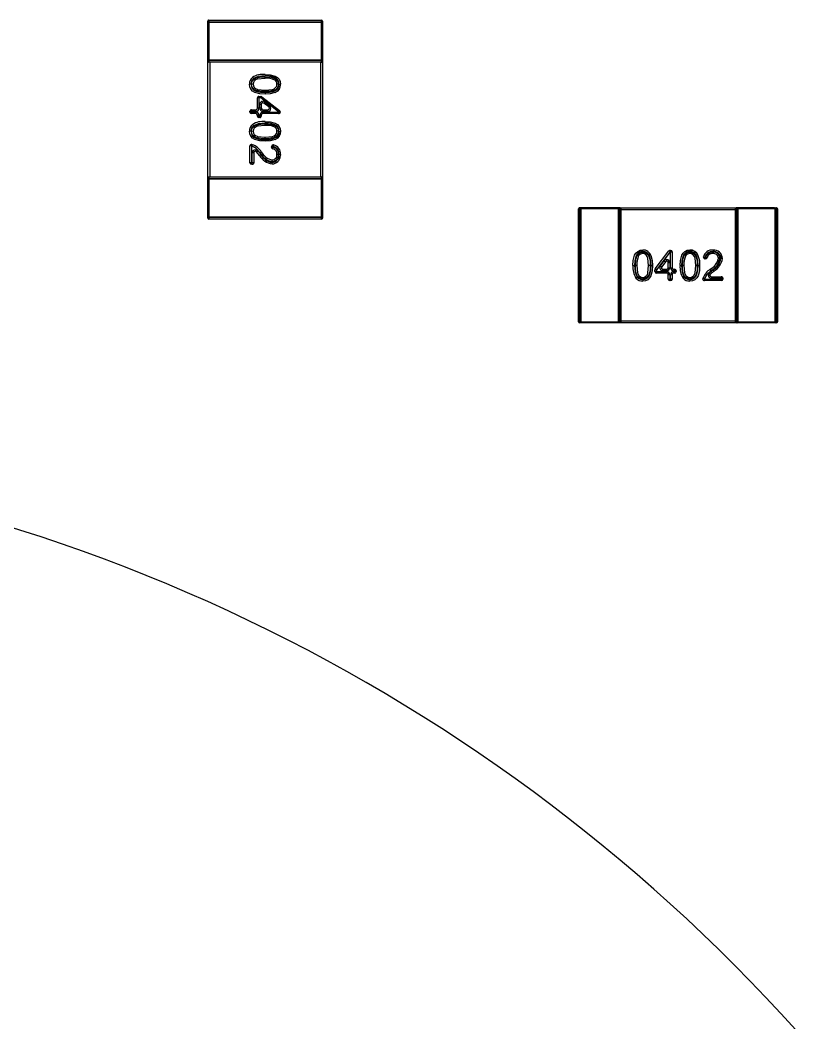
# Model space of a CAD drawing. Extents: x 2.55 to 7.7, y 3.55 to 4.51.
# Drawn here: x 5.0289 to 5.1907, y 3.6883 to 3.8947 of the extents above; entities that cross this region are included whole.
import ezdxf

# ---------------------------------------------------------------- set-up
doc = ezdxf.new("R2010")
doc.units = 0
doc.header["$MEASUREMENT"] = 0
doc.layers.get('0').update_dxf_attribs({"linetype": 'CONTINUOUS'})

msp = doc.modelspace()

# ---------------------------------------------------------------- linework, layer by layer
at = {"color": 7, "linetype": 'CONTINUOUS'}
for p, q in [((5.0675204988, 3.8941821566), (5.0675204988, 3.8944605451)), ((5.0677173492, 3.8941821566), (5.0675204988, 3.8941821566)), ((5.0675204989, 3.8864712171), (5.0675204988, 3.8941821566)), ((5.0677173492, 3.8946573955), (5.0909456957, 3.8946573958)), ((5.0677173492, 3.8945997394), (5.0677173492, 3.8946573955)), ((5.0909456957, 3.8945997397), (5.0677173492, 3.8945997394)), ((5.0677173492, 3.8945997394), (5.0677173492, 3.8943213509)), ((5.0677173492, 3.8941821566), (5.0677173492, 3.8943213509)), ((5.0677173492, 3.8943213509), (5.0909456956, 3.8943213512)), ((5.0677173492, 3.8941821566), (5.0677173493, 3.8864712171)), ((5.0909456956, 3.8941821569), (5.0677173492, 3.8941821566)), ((5.0909456957, 3.8946573958), (5.0909456957, 3.8945997397)), ((5.0909456956, 3.8943213512), (5.0909456957, 3.8945997397)), ((5.0909456956, 3.8943213512), (5.0909456956, 3.8941821569)), ((5.0909456957, 3.8864712174), (5.0909456956, 3.8941821569)), ((5.0911425461, 3.8941821569), (5.0909456956, 3.8941821569)), ((5.0911425461, 3.8944605454), (5.0911425461, 3.8941821569)), ((5.0911425465, 3.8940668446), (5.0911425464, 3.8944605454)), ((5.0911425461, 3.8941821569), (5.0911425461, 3.8864712174)), ((5.0911425462, 3.8861928289), (5.0911425461, 3.8940668446)), ((5.0677173493, 3.8864712171), (5.0675204989, 3.8864712171)), ((5.0675204989, 3.8861928286), (5.0675204989, 3.8864712171)), ((5.0675204992, 3.8618986921), (5.0675204989, 3.8864712171)), ((5.0677173493, 3.8863320229), (5.0677173493, 3.8864712171)), ((5.0677173493, 3.8864712171), (5.0909456957, 3.8864712174)), ((5.0909456957, 3.8863320231), (5.0677173493, 3.8863320229)), ((5.0677173493, 3.8863320229), (5.0677173493, 3.8860536344)), ((5.0677173493, 3.8860536344), (5.0909456958, 3.8860536346)), ((5.0677173493, 3.8860536344), (5.0677173493, 3.8859959782)), ((5.0909456958, 3.8859959785), (5.0677173493, 3.8859959782)), ((5.0679141997, 3.8859959782), (5.0679142, 3.862373931)), ((5.0907488457, 3.8623739312), (5.0907488454, 3.8859959785)), ((5.0909456957, 3.8864712174), (5.0909456957, 3.8863320231)), ((5.0911425461, 3.8864712174), (5.0909456957, 3.8864712174)), ((5.0909456958, 3.8860536346), (5.0909456957, 3.8863320231)), ((5.0909456958, 3.8859959785), (5.0909456958, 3.8860536346)), ((5.0911425461, 3.8864712174), (5.0911425462, 3.8861928289)), ((5.0911425462, 3.8861928289), (5.0911425465, 3.8621770809)), ((5.0767081125, 3.8828602525), (5.0769032273, 3.8826122691)), ((5.079291143, 3.882664664), (5.0792948069, 3.8829796558)), ((5.0815033496, 3.8825589596), (5.08132274, 3.8822999861)), ((5.0764163835, 3.8814580661), (5.0761014592, 3.8814532815)), ((5.0768279143, 3.8814612512), (5.0765134675, 3.8814432889)), ((5.0792861864, 3.8797492952), (5.079288619, 3.879434344)), ((5.0792890894, 3.8799269095), (5.0792911429, 3.8802418634)), ((5.0809741668, 3.8796668223), (5.0807641063, 3.8796086647)), ((5.0820693879, 3.8814612648), (5.0817542967, 3.88146211)), ((5.0821658871, 3.8814483783), (5.0824808097, 3.881453272)), ((5.0777163399, 3.8765188937), (5.0777163399, 3.8786347831)), ((5.0780313005, 3.8786347831), (5.0777163399, 3.8786347831)), ((5.0780313005, 3.8786347831), (5.0780313005, 3.8789497437)), ((5.0780313005, 3.8789497437), (5.0784166295, 3.8789497437)), ((5.0780313005, 3.8786347831), (5.0780313006, 3.8765188937)), ((5.0784166295, 3.8786347831), (5.0780313005, 3.8786347831)), ((5.0784166295, 3.8786347831), (5.0784166295, 3.8789497437)), ((5.0784166295, 3.8786347831), (5.0786089154, 3.8788842351)), ((5.0820854092, 3.8758067655), (5.0784166295, 3.8786347831)), ((5.0786089154, 3.8788842351), (5.0822776951, 3.8760562175)), ((5.079223471, 3.8778113053), (5.0790311815, 3.877561856)), ((5.0800605729, 3.876768343), (5.0790311815, 3.877561856)), ((5.079223471, 3.8778113053), (5.0802528624, 3.8770177922)), ((5.0761819164, 3.8757113024), (5.0761819164, 3.8758889725)), ((5.0761819164, 3.8758889725), (5.076496877, 3.8758889725)), ((5.0761819164, 3.8757113024), (5.076496877, 3.8757113024)), ((5.076496877, 3.8762039331), (5.0774013793, 3.8762039331)), ((5.076496877, 3.8762039331), (5.076496877, 3.8758889725)), ((5.076496877, 3.8758889725), (5.076496877, 3.8757113024)), ((5.0774013793, 3.8758889725), (5.076496877, 3.8758889725)), ((5.076496877, 3.8757113024), (5.0774013793, 3.8757113024)), ((5.076496877, 3.8753963417), (5.076496877, 3.8757113024)), ((5.0774013793, 3.8758889725), (5.0774013793, 3.8762039331)), ((5.0774013793, 3.8753963417), (5.0774013793, 3.8757113024)), ((5.0780313006, 3.8765188937), (5.0777163399, 3.8765188937)), ((5.0782089707, 3.8765188937), (5.0782089706, 3.8773124068)), ((5.0785239313, 3.8773124068), (5.0782089706, 3.8773124068)), ((5.0785239313, 3.8765188937), (5.0782089707, 3.8765188937)), ((5.0785239313, 3.8773124068), (5.0785239313, 3.8765188937)), ((5.0788388919, 3.8762039331), (5.0798682833, 3.8762039331)), ((5.0788388919, 3.8762039331), (5.0788388919, 3.8758889725)), ((5.0798682833, 3.8758889725), (5.0788388919, 3.8758889725)), ((5.0788388919, 3.8757113024), (5.0820854092, 3.8757113024)), ((5.0788388919, 3.8757113024), (5.0788388919, 3.8753963418)), ((5.0798682833, 3.8758889725), (5.0798682833, 3.8762039331)), ((5.0802528624, 3.8770177922), (5.0800605729, 3.876768343)), ((5.080183244, 3.8765188938), (5.0804982046, 3.8765188938)), ((5.0820854092, 3.8758067655), (5.0822776951, 3.8760562175)), ((5.0820854092, 3.8758067655), (5.0824003698, 3.8758067655)), ((5.0820854092, 3.8757113024), (5.0820854092, 3.8758067655)), ((5.0820854092, 3.8757113024), (5.0820854092, 3.8753963418)), ((5.0820854092, 3.8757113024), (5.0824003698, 3.8757113024)), ((5.0824003698, 3.8758067655), (5.0824003698, 3.8757113024)), ((5.0774013793, 3.8753963417), (5.076496877, 3.8753963417)), ((5.07771634, 3.8750813811), (5.0780313006, 3.8750813811)), ((5.07771634, 3.874903711), (5.07771634, 3.8750813811)), ((5.07771634, 3.874903711), (5.0780313006, 3.874903711)), ((5.0780313006, 3.8750813811), (5.0780313006, 3.874903711)), ((5.0780313006, 3.874903711), (5.0782089707, 3.874903711)), ((5.0780313006, 3.8745887504), (5.0780313006, 3.874903711)), ((5.0782089707, 3.8745887504), (5.0780313006, 3.8745887504)), ((5.0782089707, 3.874903711), (5.0782089707, 3.8750813811)), ((5.0785239313, 3.8750813811), (5.0782089707, 3.8750813811)), ((5.0782089707, 3.8745887504), (5.0782089707, 3.874903711)), ((5.0785239313, 3.874903711), (5.0782089707, 3.874903711)), ((5.0785239313, 3.8750813811), (5.0785239313, 3.874903711)), ((5.0820854092, 3.8753963418), (5.0788388919, 3.8753963418)), ((5.0764163836, 3.8717669698), (5.0761014593, 3.8717621852)), ((5.0768279144, 3.8717701549), (5.0765134676, 3.8717521926)), ((5.0767081126, 3.8731691562), (5.0769032274, 3.8729211728)), ((5.0792911431, 3.8729735677), (5.079294807, 3.8732885595)), ((5.0815033497, 3.8728678633), (5.0813227402, 3.8726088897)), ((5.0820693881, 3.8717701685), (5.0817542968, 3.8717710137)), ((5.0821658872, 3.871757282), (5.0824808098, 3.8717621757)), ((5.0792861865, 3.8700581989), (5.0792886191, 3.8697432476)), ((5.0792890895, 3.8702358132), (5.079291143, 3.8705507671)), ((5.0809741669, 3.869975726), (5.0807641064, 3.8699175684)), ((5.0761819165, 3.8652933738), (5.0761819165, 3.8687548365)), ((5.0764968771, 3.8687548365), (5.0761819165, 3.8687548365)), ((5.0764968771, 3.8690697971), (5.0765610718, 3.8690631857)), ((5.0764968771, 3.8687548365), (5.0765610718, 3.8690631857)), ((5.0764968771, 3.8687548365), (5.0764968771, 3.8652933738)), ((5.076646122, 3.8687126303), (5.0767421152, 3.8690123728)), ((5.0766745472, 3.8652933738), (5.0766745472, 3.8673372367)), ((5.0769895078, 3.8673372367), (5.0766745472, 3.8673372367)), ((5.0769895078, 3.8673372367), (5.0769895079, 3.8652933738)), ((5.0773044684, 3.867967158), (5.0773044685, 3.8676521973)), ((5.0775429068, 3.8675430214), (5.0777813451, 3.8677488061)), ((5.0781579916, 3.8668068505), (5.0775429068, 3.8675430214)), ((5.0782910217, 3.8673644912), (5.0785377065, 3.8675600983)), ((5.0806549361, 3.8685214503), (5.0806714051, 3.8686861408)), ((5.0809683336, 3.8684901106), (5.0806549361, 3.8685214503)), ((5.0806714051, 3.8686861408), (5.0809848027, 3.868654801)), ((5.0809683336, 3.8684901106), (5.0809051863, 3.8681815451)), ((5.0809848027, 3.868654801), (5.0809683336, 3.8684901106)), ((5.081053484, 3.868962182), (5.0809848027, 3.868654801)), ((5.0764968771, 3.8652933738), (5.0761819165, 3.8652933738)), ((5.0764968771, 3.8652933738), (5.0766745472, 3.8652933738)), ((5.0764968771, 3.8652933738), (5.0764968771, 3.8649784132)), ((5.0766745472, 3.8649784132), (5.0766745472, 3.8652933738)), ((5.0769895079, 3.8652933738), (5.0766745472, 3.8652933738)), ((5.0781579916, 3.8668068505), (5.0783975173, 3.8670113686)), ((5.0807270059, 3.8655518974), (5.0807347128, 3.8658667638)), ((5.080742284, 3.8650591724), (5.0807363826, 3.8653740777)), ((5.0820691649, 3.8670074238), (5.0817542969, 3.8670150577)), ((5.0824811291, 3.8669973917), (5.0821662361, 3.8669908649)), ((5.0766745472, 3.8649784132), (5.0764968771, 3.8649784132)), ((5.0675204992, 3.8618986921), (5.0675204992, 3.8621770806)), ((5.0675204992, 3.8618986921), (5.0677173496, 3.8618986921)), ((5.0675204993, 3.8541877525), (5.0675204992, 3.8618986921)), ((5.0677173496, 3.8623162748), (5.0677173496, 3.862373931)), ((5.0677173496, 3.862373931), (5.090945696, 3.8623739312)), ((5.0677173496, 3.8623162748), (5.0677173496, 3.8620378863)), ((5.090945696, 3.8623162751), (5.0677173496, 3.8623162748)), ((5.0677173496, 3.8620378863), (5.090945696, 3.8620378866)), ((5.0677173496, 3.8618986921), (5.0677173496, 3.8620378863)), ((5.090945696, 3.8618986924), (5.0677173496, 3.8618986921)), ((5.0677173496, 3.8618986921), (5.0677173497, 3.8541877525)), ((5.090945696, 3.8623162751), (5.090945696, 3.8623739312)), ((5.090945696, 3.8620378866), (5.090945696, 3.8623162751)), ((5.090945696, 3.8618986924), (5.090945696, 3.8620378866)), ((5.0909456961, 3.8541877528), (5.090945696, 3.8618986924)), ((5.090945696, 3.8618986924), (5.0911425464, 3.8618986924)), ((5.0911425464, 3.8621770809), (5.0911425464, 3.8618986924)), ((5.0911425465, 3.8543030651), (5.0911425464, 3.8621770809)), ((5.0911425464, 3.8618986924), (5.0911425465, 3.8541877528)), ((5.1438595464, 3.8558053907), (5.1439172026, 3.8558053907)), ((5.1438595505, 3.8325770443), (5.1438595464, 3.8558053907)), ((5.1441955911, 3.8558053908), (5.1439172026, 3.8558053907)), ((5.1439172026, 3.8558053907), (5.1439172066, 3.8325770443)), ((5.1444500976, 3.8560022416), (5.1440563968, 3.8560022416)), ((5.1440563968, 3.8560022412), (5.1443347853, 3.8560022412)), ((5.1441955911, 3.8558053908), (5.1443347853, 3.8558053908)), ((5.1441955951, 3.8325770443), (5.1441955911, 3.8558053908)), ((5.1443347853, 3.8560022412), (5.1520457248, 3.8560022425)), ((5.1443347853, 3.8560022412), (5.1443347853, 3.8558053908)), ((5.1520457249, 3.8558053921), (5.1443347853, 3.8558053908)), ((5.1443347853, 3.8558053908), (5.1443347894, 3.8325770443)), ((5.1523241133, 3.8560022426), (5.1444500976, 3.8560022412)), ((5.1520457248, 3.8560022425), (5.1523241133, 3.8560022426)), ((5.1520457248, 3.8560022425), (5.1520457249, 3.8558053921)), ((5.1520457289, 3.8325770457), (5.1520457249, 3.8558053921)), ((5.1520457249, 3.8558053921), (5.1521849191, 3.8558053922)), ((5.1521849191, 3.8558053922), (5.1521849232, 3.8325770457)), ((5.1524633076, 3.8558053922), (5.1521849191, 3.8558053922)), ((5.1523241133, 3.8560022426), (5.1763398614, 3.8560022468)), ((5.1524633117, 3.8325770458), (5.1524633076, 3.8558053922)), ((5.1525209638, 3.8558053922), (5.1524633076, 3.8558053922)), ((5.1525209638, 3.8558053922), (5.1525209678, 3.8325770458)), ((5.176143011, 3.8556085467), (5.1525209638, 3.8556085419)), ((5.1762006672, 3.8558053964), (5.176143011, 3.8558053964)), ((5.1761430151, 3.8325770499), (5.176143011, 3.8558053964)), ((5.1764790557, 3.8558053964), (5.1762006672, 3.8558053964)), ((5.1762006672, 3.8558053964), (5.1762006712, 3.8325770499)), ((5.1842138771, 3.8560022482), (5.1763398614, 3.8560022468)), ((5.1763398614, 3.8560022468), (5.1766182499, 3.8560022468)), ((5.1764790597, 3.83257705), (5.1764790557, 3.8558053964)), ((5.1766182499, 3.8558053964), (5.1764790557, 3.8558053964)), ((5.1766182499, 3.8560022468), (5.1843291894, 3.8560022482)), ((5.1766182499, 3.8558053964), (5.1766182499, 3.8560022468)), ((5.1843291894, 3.8558053978), (5.1766182499, 3.8558053964)), ((5.1766182499, 3.8558053964), (5.176618254, 3.83257705)), ((5.1842138771, 3.8560022486), (5.1846075779, 3.8560022486)), ((5.1843291894, 3.8558053978), (5.1843291894, 3.8560022482)), ((5.1843291894, 3.8560022482), (5.1846075779, 3.8560022483)), ((5.1844683837, 3.8558053978), (5.1843291894, 3.8558053978)), ((5.1843291935, 3.8325770513), (5.1843291894, 3.8558053978)), ((5.1844683837, 3.8558053978), (5.1844683878, 3.8325770514)), ((5.1847467722, 3.8558053979), (5.1844683837, 3.8558053978)), ((5.1847467762, 3.8325770514), (5.1847467722, 3.8558053979)), ((5.1848044283, 3.8558053979), (5.1847467722, 3.8558053979)), ((5.1848044283, 3.8558053979), (5.1848044324, 3.8325770514)), ((5.0675204993, 3.8541877525), (5.0677173497, 3.8541877525)), ((5.0675204993, 3.853909364), (5.0675204993, 3.8541877525)), ((5.0677173497, 3.8540485583), (5.0677173497, 3.8541877525)), ((5.0677173497, 3.8541877525), (5.0909456961, 3.8541877528)), ((5.0909456961, 3.8540485586), (5.0677173497, 3.8540485583)), ((5.0677173497, 3.8540485583), (5.0677173497, 3.8537701698)), ((5.0677173497, 3.8537701698), (5.0909456961, 3.8537701701)), ((5.0677173497, 3.8537125136), (5.0677173497, 3.8537701698)), ((5.0909456962, 3.8537125139), (5.0677173497, 3.8537125136)), ((5.0909456961, 3.8541877528), (5.0911425465, 3.8541877528)), ((5.0909456961, 3.8540485586), (5.0909456961, 3.8541877528)), ((5.0909456961, 3.8537701701), (5.0909456961, 3.8540485586)), ((5.0909456962, 3.8537125139), (5.0909456961, 3.8537701701)), ((5.0911425469, 3.8543030651), (5.0911425469, 3.8539093643)), ((5.0911425465, 3.8541877528), (5.0911425465, 3.8539093643)), ((5.1570556789, 3.8469290852), (5.1570548337, 3.8466139939)), ((5.1570685653, 3.8470255843), (5.1570636716, 3.8473405069)), ((5.1596327091, 3.843468613), (5.1624607262, 3.8471373932)), ((5.1627101782, 3.8469451073), (5.1598821612, 3.8432763271)), ((5.1627101782, 3.8469451073), (5.1624607262, 3.8471373932)), ((5.1627101782, 3.8469451073), (5.1627101782, 3.847260068)), ((5.1627101782, 3.847260068), (5.1628056412, 3.847260068)), ((5.1628056413, 3.8469451073), (5.1627101782, 3.8469451073)), ((5.1628056413, 3.8469451073), (5.1628056412, 3.847260068)), ((5.1628056418, 3.8436985901), (5.1628056413, 3.8469451073)), ((5.1628056413, 3.8469451073), (5.1631206019, 3.8469451074)), ((5.1631206019, 3.8469451074), (5.1631206025, 3.8436985902)), ((5.1667467752, 3.8469290869), (5.16674593, 3.8466139956)), ((5.1667596616, 3.847025586), (5.1667547679, 3.8473405086)), ((5.1715095199, 3.8469288645), (5.171501886, 3.8466139964)), ((5.171519552, 3.8473408287), (5.1715260787, 3.8470259356)), ((5.1559579842, 3.8463630466), (5.1562169578, 3.8461824371)), ((5.1607056389, 3.8440831689), (5.1614991518, 3.8451125604)), ((5.161748601, 3.8449202709), (5.1609550882, 3.8438908793)), ((5.1614991518, 3.8451125604), (5.161748601, 3.8449202709)), ((5.1619980502, 3.845042942), (5.1619980502, 3.8453579026)), ((5.1626279716, 3.8447279815), (5.1623130109, 3.8447279814)), ((5.1623130111, 3.84369859), (5.1623130109, 3.8447279814)), ((5.1626279716, 3.8447279815), (5.1626279717, 3.8436985901)), ((5.1656490805, 3.8463630483), (5.1659080541, 3.8461824388)), ((5.1685412179, 3.845833866), (5.1685993755, 3.8456238055)), ((5.1695547619, 3.8459131833), (5.1698621429, 3.845844502)), ((5.1698308032, 3.8455311044), (5.1698621429, 3.845844502)), ((5.1699954936, 3.8455146354), (5.1698308032, 3.8455311044)), ((5.1698621429, 3.845844502), (5.1700268333, 3.845828033)), ((5.1700268333, 3.845828033), (5.1699954936, 3.8455146354)), ((5.1700268333, 3.845828033), (5.1703353988, 3.8457648857)), ((5.1729650465, 3.8455867058), (5.1726501802, 3.8455944125)), ((5.1734577715, 3.8456019838), (5.1731428662, 3.8455960825)), ((5.1558522802, 3.84415084), (5.1555372884, 3.8441545039)), ((5.1585900346, 3.8441487869), (5.1582750807, 3.8441508403)), ((5.158767649, 3.8441458839), (5.1590826002, 3.8441483165)), ((5.1598821612, 3.8432763271), (5.1595672006, 3.8432763271)), ((5.1595672006, 3.8428909982), (5.1595672006, 3.8432763271)), ((5.1598821613, 3.8428909982), (5.1595672006, 3.8428909982)), ((5.1598821612, 3.8432763271), (5.1596327091, 3.843468613)), ((5.1598821612, 3.8432763271), (5.1598821613, 3.8428909982)), ((5.1598821613, 3.8428909982), (5.1619980506, 3.8428909986)), ((5.1598821613, 3.8428909982), (5.1598821613, 3.8425760376)), ((5.1619980507, 3.842576038), (5.1598821613, 3.8425760376)), ((5.1607056389, 3.8440831689), (5.1609550882, 3.8438908793)), ((5.1612045375, 3.8433836292), (5.1612045375, 3.8430686685)), ((5.1612045375, 3.8433836292), (5.1619980505, 3.8433836293)), ((5.1619980506, 3.8430686687), (5.1612045375, 3.8430686685)), ((5.1619980505, 3.8433836293), (5.1619980506, 3.8430686687)), ((5.1619980506, 3.8428909986), (5.1619980507, 3.842576038)), ((5.1623130111, 3.84369859), (5.1626279717, 3.8436985901)), ((5.1628056418, 3.8436985901), (5.1631206025, 3.8436985902)), ((5.1634355632, 3.8433836296), (5.1634355632, 3.8430686689)), ((5.1634355632, 3.8433836296), (5.1636132332, 3.8433836296)), ((5.1636132333, 3.843068669), (5.1634355632, 3.8430686689)), ((5.1634355632, 3.8428909988), (5.1636132333, 3.8428909989)), ((5.1634355633, 3.8425760382), (5.1634355632, 3.8428909988)), ((5.1636132334, 3.8425760383), (5.1634355633, 3.8425760382)), ((5.1636132332, 3.8433836296), (5.1636132333, 3.843068669)), ((5.1636132333, 3.8428909989), (5.1636132333, 3.843068669)), ((5.1639281939, 3.843068669), (5.1636132333, 3.843068669)), ((5.163928194, 3.8428909989), (5.1636132333, 3.8428909989)), ((5.1636132334, 3.8425760383), (5.1636132333, 3.8428909989)), ((5.1639281939, 3.843068669), (5.163928194, 3.8428909989)), ((5.1655433765, 3.8441508417), (5.1652283847, 3.8441545056)), ((5.168281131, 3.8441487885), (5.167966177, 3.844150842)), ((5.1684587453, 3.8441458856), (5.1687736965, 3.8441483182)), ((5.170973923, 3.8424026063), (5.1707681383, 3.8426410446)), ((5.1711524531, 3.8431507213), (5.170956846, 3.843397406)), ((5.1717100938, 3.8430176912), (5.170973923, 3.8424026063)), ((5.1717100938, 3.8430176912), (5.1715055757, 3.8432572169)), ((5.1556566921, 3.8415678095), (5.1559046754, 3.8417629243)), ((5.1570556933, 3.8416876115), (5.1570736557, 3.8413731647)), ((5.1570588785, 3.8412760807), (5.1570636632, 3.8409611564)), ((5.162627972, 3.8422610774), (5.1623130114, 3.8422610774)), ((5.1623130115, 3.8413565751), (5.1623130114, 3.8422610774)), ((5.1623130115, 3.8413565751), (5.1626279721, 3.8413565751)), ((5.162627972, 3.8422610774), (5.1626279721, 3.8413565751)), ((5.1626279721, 3.8413565751), (5.1628056422, 3.8413565751)), ((5.1626279722, 3.8410416145), (5.1626279721, 3.8413565751)), ((5.1628056423, 3.8410416145), (5.1626279722, 3.8410416145)), ((5.1628056422, 3.8413565751), (5.1628056421, 3.8422610775)), ((5.1631206027, 3.8422610775), (5.1628056421, 3.8422610775)), ((5.1631206029, 3.8413565752), (5.1628056422, 3.8413565751)), ((5.1628056423, 3.8410416145), (5.1628056422, 3.8413565751)), ((5.1631206027, 3.8422610775), (5.1631206029, 3.8413565752)), ((5.1653477884, 3.8415678112), (5.1655957717, 3.841762926)), ((5.1667467896, 3.8416876132), (5.166764752, 3.8413731664)), ((5.1667499748, 3.8412760824), (5.1667547595, 3.8409611581)), ((5.1694471475, 3.8413565763), (5.1694537589, 3.841420771)), ((5.1697621081, 3.8413565764), (5.1694537589, 3.841420771)), ((5.1698043143, 3.8415058213), (5.1695045718, 3.8416018144)), ((5.1697621081, 3.8413565764), (5.1732235708, 3.841356577)), ((5.1697621081, 3.8413565764), (5.1697621082, 3.8410416157)), ((5.1732235708, 3.8410416164), (5.1697621082, 3.8410416157)), ((5.1705497865, 3.8421641679), (5.1708647472, 3.8421641679)), ((5.1711797078, 3.8418492074), (5.1732235707, 3.8418492077)), ((5.1711797078, 3.8418492074), (5.1711797079, 3.8415342467)), ((5.1732235707, 3.8415342471), (5.1711797079, 3.8415342467)), ((5.1732235707, 3.8418492077), (5.1732235707, 3.8415342471)), ((5.1732235708, 3.841356577), (5.1732235707, 3.8415342471)), ((5.1735385314, 3.8415342471), (5.1732235707, 3.8415342471)), ((5.1732235708, 3.841356577), (5.1735385314, 3.841356577)), ((5.1732235708, 3.841356577), (5.1732235708, 3.8410416164)), ((5.1735385314, 3.8415342471), (5.1735385314, 3.841356577)), ((5.1439172066, 3.8325770443), (5.1438595505, 3.8325770443)), ((5.1439172066, 3.8325770443), (5.1441955951, 3.8325770443)), ((5.1443347894, 3.832380194), (5.1440564009, 3.8323801939)), ((5.1443347894, 3.8325770443), (5.1441955951, 3.8325770443)), ((5.1443347894, 3.8325770443), (5.1520457289, 3.8325770457)), ((5.1443347894, 3.8325770443), (5.1443347894, 3.832380194)), ((5.152045729, 3.8323801953), (5.1443347894, 3.832380194)), ((5.1521849232, 3.8325770457), (5.1520457289, 3.8325770457)), ((5.1520457289, 3.8325770457), (5.152045729, 3.8323801953)), ((5.176618254, 3.8323801996), (5.152045729, 3.8323801953)), ((5.1523241175, 3.8323801954), (5.152045729, 3.8323801953)), ((5.1521849232, 3.8325770457), (5.1524633117, 3.8325770458)), ((5.1524633117, 3.8325770458), (5.1525209678, 3.8325770458)), ((5.1525209678, 3.8327738955), (5.176143015, 3.832773901)), ((5.1762006712, 3.8325770499), (5.1761430151, 3.8325770499)), ((5.1762006712, 3.8325770499), (5.1764790597, 3.83257705)), ((5.176618254, 3.8323801996), (5.1763398655, 3.8323801996)), ((5.176618254, 3.83257705), (5.1764790597, 3.83257705)), ((5.176618254, 3.83257705), (5.1843291935, 3.8325770513)), ((5.176618254, 3.8323801996), (5.176618254, 3.83257705)), ((5.1843291935, 3.8323802009), (5.176618254, 3.8323801996)), ((5.1844683878, 3.8325770514), (5.1843291935, 3.8325770513)), ((5.1843291935, 3.8323802009), (5.1843291935, 3.8325770513)), ((5.184607582, 3.832380201), (5.1843291935, 3.8323802009)), ((5.1844683878, 3.8325770514), (5.1847467762, 3.8325770514)), ((5.1848044324, 3.8325770514), (5.1847467762, 3.8325770514))]:
    msp.add_line(p, q, dxfattribs=at)
at = {"color": 8, "linetype": 'CONTINUOUS'}
for p, q in [((5.0824811291, 3.8669973917), (5.0824378301, 3.8666815632)), ((5.1694537589, 3.841420771), (5.1694792001, 3.8415203164))]:
    msp.add_line(p, q, dxfattribs=at)
at = {"color": 7, "linetype": 'CONTINUOUS', "flags": 128}
for points in [[(5.0765128043, 3.881453147), (5.0765869517, 3.8818933337), (5.0768064139, 3.8822791074), (5.0771317032, 3.8825816962), (5.0775295856, 3.8827771447), (5.0784034892, 3.8829430254), (5.079294806, 3.8829796558)], [(5.0792857739, 3.8831572202), (5.0779036479, 3.8830285857), (5.0769032273, 3.8826122691)], [(5.079291143, 3.882664664), (5.0777670512, 3.882519788), (5.077665086, 3.882481317)], [(5.0821658871, 3.8814483783), (5.0821100006, 3.8819183612), (5.0819120478, 3.882346073), (5.0815715703, 3.8826721304), (5.0811516762, 3.8828916398), (5.080231938, 3.8831057892), (5.0792857739, 3.8831572202)], [(5.0792886193, 3.8834722554), (5.0803556112, 3.8834073562), (5.0813865401, 3.8831348872), (5.0818454135, 3.8828623324), (5.0822074011, 3.8824718725), (5.0822671292, 3.8823336793)], [(5.079294806, 3.8829796558), (5.0805685499, 3.8828886187), (5.0815033496, 3.8825589596)], [(5.0815033496, 3.8825589596), (5.0819566869, 3.8820105446), (5.0820693879, 3.8814612648)], [(5.0792886193, 3.8794342986), (5.0782225399, 3.8794990471), (5.0771927716, 3.8797725383), (5.0767341682, 3.880044431), (5.0763725015, 3.8804347081), (5.0761626176, 3.8809236947), (5.0761011572, 3.8814532769)], [(5.0764163835, 3.8814580661), (5.0764721607, 3.880986177), (5.0766700985, 3.880557075), (5.0770103387, 3.8802325434), (5.0774288983, 3.8800159796), (5.0783438533, 3.8798009097), (5.0792861864, 3.8797492952)], [(5.0792890894, 3.8799269095), (5.0784003332, 3.8799636588), (5.0775291117, 3.8801305892), (5.0771309735, 3.8803252402), (5.0768058864, 3.8806275122), (5.0765873071, 3.8810140636), (5.0765128043, 3.881453147)], [(5.0776655474, 3.8804258628), (5.077767458, 3.8803872474), (5.079291143, 3.8802418899)], [(5.0792861864, 3.8797492952), (5.0802272783, 3.8797960021), (5.0811414007, 3.8800191669), (5.0815641755, 3.8802270138), (5.0819066416, 3.8805498347), (5.0821048199, 3.8809788315), (5.0821658871, 3.8814483783)], [(5.0813829591, 3.879780001), (5.0803553805, 3.8794955044), (5.0792886193, 3.8794342986)], [(5.0820693879, 3.8814612648), (5.0819975785, 3.8810191052), (5.0817799124, 3.8806289173), (5.0814496225, 3.880325385), (5.0810524941, 3.8801297038), (5.0801793534, 3.8799643948), (5.0792890894, 3.8799269095)], [(5.079291143, 3.8802418899), (5.0808190367, 3.8803896115), (5.0811775182, 3.8805273391), (5.0814796257, 3.8807634769), (5.0816864191, 3.8810854761), (5.0817542967, 3.88146211)], [(5.079285774, 3.8734661239), (5.077903648, 3.8733374894), (5.0769032274, 3.8729211728)], [(5.0821658872, 3.871757282), (5.0821100007, 3.8722272649), (5.081912048, 3.8726549767), (5.0815715704, 3.8729810341), (5.0811516763, 3.8732005435), (5.0802319381, 3.8734146929), (5.079285774, 3.8734661239)], [(5.0792886194, 3.8737811591), (5.0803556114, 3.8737162599), (5.0813865402, 3.8734437909), (5.0818454136, 3.8731712361), (5.0822074013, 3.8727807762), (5.0822671294, 3.8726425829)], [(5.0792886195, 3.8697432023), (5.07822254, 3.8698079508), (5.0771927717, 3.870081442), (5.0767341683, 3.8703533347), (5.0763725017, 3.8707436118), (5.0761626177, 3.8712325984), (5.0761011573, 3.8717621806)], [(5.0764163836, 3.8717669698), (5.0764721608, 3.8712950807), (5.0766700986, 3.8708659787), (5.0770103388, 3.8705414471), (5.0774288985, 3.8703248833), (5.0783438534, 3.8701098134), (5.0792861865, 3.8700581989)], [(5.0765128044, 3.8717620507), (5.0765869518, 3.8722022374), (5.076806414, 3.8725880111), (5.0771317033, 3.8728905999), (5.0775295857, 3.8730860484), (5.0784034893, 3.8732519291), (5.0792948061, 3.8732885595)], [(5.0792890895, 3.8702358132), (5.0784003333, 3.8702725625), (5.0775291118, 3.8704394929), (5.0771309736, 3.8706341439), (5.0768058865, 3.8709364159), (5.0765873072, 3.8713229673), (5.0765128044, 3.8717620507)], [(5.0792911431, 3.8729735677), (5.0777670513, 3.8728286917), (5.0776650861, 3.8727902207)], [(5.0778747344, 3.8728454631), (5.0777670513, 3.8728286917), (5.0776650861, 3.8727902207)], [(5.0792861865, 3.8700581989), (5.0802272785, 3.8701049058), (5.0811414008, 3.8703280706), (5.0815641756, 3.8705359175), (5.0819066417, 3.8708587384), (5.08210482, 3.8712877352), (5.0821658872, 3.871757282)], [(5.082481129, 3.8717621807), (5.0824166786, 3.8712326459), (5.0822072844, 3.8707424951), (5.081848666, 3.8703494239), (5.0813829592, 3.8700889047), (5.0803553806, 3.8698044081), (5.0792886195, 3.8697432023)], [(5.0820693881, 3.8717701685), (5.0819975786, 3.8713280089), (5.0817799125, 3.870937821), (5.0814496226, 3.8706342887), (5.0810524942, 3.8704386075), (5.0801793535, 3.8702732985), (5.0792890895, 3.8702358132)], [(5.0792911432, 3.8705507936), (5.0808190368, 3.8706985152), (5.0811775183, 3.8708362428), (5.0814796258, 3.8710723806), (5.0816864192, 3.8713943798), (5.0817542968, 3.8717710137)], [(5.0792948061, 3.8732885595), (5.08056855, 3.8731975224), (5.0815033497, 3.8728678633)], [(5.0815033497, 3.8728678633), (5.081956687, 3.8723194483), (5.0820693881, 3.8717701685)], [(5.0776655475, 3.8707347665), (5.0777674581, 3.8706961511), (5.0792911432, 3.8705507936)], [(5.07664613, 3.8687126277), (5.0765630732, 3.8687382789), (5.0764968771, 3.8687548365)], [(5.0765610718, 3.8690631857), (5.0766630971, 3.8690371107), (5.076742183, 3.8690125844)], [(5.0765610718, 3.8690631857), (5.0766631111, 3.8690372609), (5.076742183, 3.8690125844)], [(5.0782910193, 3.8673644943), (5.0774635787, 3.8682477969), (5.07664613, 3.8687126277)], [(5.0777813451, 3.8677488061), (5.0781285972, 3.8673376611), (5.0783975173, 3.8670113686)], [(5.0809683336, 3.8684901106), (5.0814855233, 3.8682707865), (5.0818617836, 3.8678561424), (5.0820691649, 3.8670074238)], [(5.0809848027, 3.8689697616), (5.0809874672, 3.8689697504), (5.081053484, 3.868962182)], [(5.1550446888, 3.8441483162), (5.1551095877, 3.8452153081), (5.1553820566, 3.8462462371), (5.1556546114, 3.8467051105), (5.1560450712, 3.8470670982), (5.1561832644, 3.8471268263)], [(5.1570685653, 3.8470255843), (5.1565985824, 3.8469696977), (5.1561708707, 3.8467717449), (5.1558448134, 3.8464312673), (5.155625304, 3.8460113731), (5.1554111548, 3.8450916349), (5.1553597239, 3.8441454709)], [(5.1559579842, 3.8463630466), (5.1565063991, 3.846816384), (5.1570556789, 3.8469290852)], [(5.1582750542, 3.8441508405), (5.1581273324, 3.8456787341), (5.1579896048, 3.8460372156), (5.1577534669, 3.8463393231), (5.1574314676, 3.8465461164), (5.1570548337, 3.8466139939)], [(5.1570556789, 3.8469290852), (5.1574978386, 3.8468572758), (5.1578880265, 3.8466396097), (5.1581915588, 3.8463093199), (5.1583872401, 3.8459121915), (5.1585525492, 3.8450390509), (5.1585900346, 3.8441487869)], [(5.158767649, 3.8441458839), (5.1587209419, 3.8450869758), (5.158497777, 3.8460010982), (5.15828993, 3.8464238729), (5.157967109, 3.846766339), (5.1575381122, 3.8469645172), (5.1570685653, 3.8470255843)], [(5.1647357851, 3.8441483179), (5.164800684, 3.8452153098), (5.1650731529, 3.8462462388), (5.1653457077, 3.8467051122), (5.1657361675, 3.8470670999), (5.1658743607, 3.847126828)], [(5.1667596616, 3.847025586), (5.1662896788, 3.8469696994), (5.165861967, 3.8467717466), (5.1655359097, 3.846431269), (5.1653164003, 3.8460113748), (5.1651022511, 3.8450916366), (5.1650508202, 3.8441454726)], [(5.1656490805, 3.8463630483), (5.1661974954, 3.8468163857), (5.1667467752, 3.8469290869)], [(5.1679661505, 3.8441508422), (5.1678184287, 3.8456787358), (5.1676807011, 3.8460372173), (5.1674445632, 3.8463393248), (5.167122564, 3.8465461181), (5.16674593, 3.8466139956)], [(5.1667467752, 3.8469290869), (5.1671889349, 3.8468572775), (5.1675791228, 3.8466396114), (5.1678826551, 3.8463093216), (5.1680783364, 3.8459121932), (5.1682436455, 3.8450390526), (5.168281131, 3.8441487885)], [(5.1667547629, 3.8473408278), (5.1672842977, 3.8472763775), (5.1677744486, 3.8470669833), (5.1681675199, 3.846708365), (5.1684280392, 3.8462426583), (5.1687125359, 3.8452150797), (5.1687737419, 3.8441483186)], [(5.1684587453, 3.8441458856), (5.1684120382, 3.8450869775), (5.1681888733, 3.8460010998), (5.1679810263, 3.8464238746), (5.1676582053, 3.8467663407), (5.1672292085, 3.8469645189), (5.1667596616, 3.847025586)], [(5.1700268333, 3.845828033), (5.1702461573, 3.8463452227), (5.1706608014, 3.846721483), (5.1715095199, 3.8469288645)], [(5.1555372884, 3.8441545029), (5.1556283252, 3.8454282469), (5.1559579842, 3.8463630466)], [(5.1587369429, 3.8462426566), (5.1590214396, 3.845215078), (5.1590826456, 3.8441483169)], [(5.1652283847, 3.8441545046), (5.1653194215, 3.8454282486), (5.1656490805, 3.8463630483)], [(5.1695471822, 3.8458445019), (5.1695471935, 3.8458471664), (5.1695547619, 3.8459131833)], [(5.1553597239, 3.8441454709), (5.1554883587, 3.8427633448), (5.1559046754, 3.8417629243)], [(5.1570637976, 3.8413725015), (5.1566236109, 3.8414466489), (5.1562378372, 3.841666111), (5.1559352483, 3.8419914002), (5.1557397997, 3.8423892826), (5.1555739189, 3.8432631862), (5.1555372884, 3.8441545029)], [(5.1558522802, 3.84415084), (5.1559971564, 3.8426267482), (5.1560356274, 3.842524783)], [(5.1570588785, 3.8412760807), (5.1575307676, 3.841331858), (5.1579598695, 3.8415297959), (5.1582844011, 3.8418700361), (5.1585009649, 3.8422885958), (5.1587160346, 3.8432035508), (5.158767649, 3.8441458839)], [(5.1590826456, 3.8441483169), (5.1590178972, 3.8430822375), (5.1587444062, 3.842052469), (5.1584725135, 3.8415938656), (5.1580822365, 3.8412321989), (5.15759325, 3.8410223149), (5.1570636678, 3.8409608544)], [(5.1585900346, 3.8441487869), (5.1585532855, 3.8432600306), (5.1583863553, 3.8423888092), (5.1581917043, 3.8419906709), (5.1578894324, 3.8416655837), (5.157502881, 3.8414470044), (5.1570637976, 3.8413725015)], [(5.1580910816, 3.8425252448), (5.158129697, 3.8426271554), (5.1582750542, 3.8441508405)], [(5.1580910816, 3.8425252448), (5.158129697, 3.8426271554), (5.1581400467, 3.8427356442)], [(5.1650508202, 3.8441454726), (5.165179455, 3.8427633465), (5.1655957717, 3.841762926)], [(5.1667548939, 3.8413725032), (5.1663147072, 3.8414466506), (5.1659289335, 3.8416661127), (5.1656263446, 3.8419914019), (5.165430896, 3.8423892843), (5.1652650152, 3.8432631879), (5.1652283847, 3.8441545046)], [(5.1655433765, 3.8441508417), (5.1656882527, 3.8426267499), (5.1657267237, 3.8425247847)], [(5.1667499748, 3.8412760824), (5.1672218639, 3.8413318597), (5.1676509658, 3.8415297976), (5.1679754975, 3.8418700378), (5.1681920612, 3.8422885975), (5.1684071309, 3.8432035525), (5.1684587453, 3.8441458856)], [(5.1687737419, 3.8441483186), (5.1687089935, 3.8430822392), (5.1684355025, 3.8420524707), (5.1681636099, 3.8415938673), (5.1677733329, 3.8412322006), (5.1672843463, 3.8410223166), (5.1667547641, 3.8409608561)], [(5.168281131, 3.8441487885), (5.1682443818, 3.8432600323), (5.1680774516, 3.8423888108), (5.1678828007, 3.8419906726), (5.1675805287, 3.8416655854), (5.1671939773, 3.8414470061), (5.1667548939, 3.8413725032)], [(5.1677821779, 3.8425252465), (5.1678207933, 3.8426271571), (5.1679661505, 3.8441508422)], [(5.17115245, 3.8431507188), (5.1702691475, 3.8423232781), (5.1698043169, 3.8415058293)], [(5.1707681383, 3.8426410446), (5.1711792832, 3.8429882967), (5.1715055757, 3.8432572169)], [(5.1694537589, 3.841420771), (5.1694796837, 3.8415228104), (5.1695043602, 3.8416018822)], [(5.1694792001, 3.8415203164), (5.1694798339, 3.8415227963), (5.1695043602, 3.8416018822)], [(5.1698043169, 3.8415058293), (5.1697786657, 3.8414227725), (5.1697621081, 3.8413565764)]]:
    msp.add_lwpolyline(points, dxfattribs=at)
at = {"color": 8, "linetype": 'CONTINUOUS', "flags": 128}
for points in [[(5.0822671292, 3.8823336793), (5.0824186451, 3.8819831162), (5.0824811289, 3.881453277)], [(5.082181497, 3.8804053268), (5.0818486658, 3.8800405202), (5.0813829591, 3.879780001)], [(5.0822671294, 3.8726425829), (5.0824186452, 3.8722920199), (5.082481129, 3.8717621807)], [(5.1561832644, 3.8471268263), (5.1565338275, 3.8472783423), (5.1570636666, 3.8473408261)], [(5.1581116169, 3.8470411944), (5.1584764236, 3.8467083633), (5.1587369429, 3.8462426566)], [(5.1658743607, 3.847126828), (5.1662249238, 3.8472783439), (5.1667547629, 3.8473408278)]]:
    msp.add_lwpolyline(points, dxfattribs=at)
at = {"color": 7, "linetype": 'CONTINUOUS'}
for centre, radius, start, end in [((5.0677173492, 3.8944605451), 0.0001968503937002, 90.0000006833, 180.000002596), ((5.0676927429, 3.8944257466), 0.0001757241159452, 81.9505329587, 168.5782494438), ((5.0676927429, 3.8941473581), 0.0001757241159456, 81.9505329592, 168.578249444), ((5.0909456957, 3.8944605454), 0.0001968503937011, 2.596e-06, 90.0000006833), ((5.0909456961, 3.8944605454), 0.0001968503937007, 0, 89.9999560384), ((5.090970302, 3.8944257469), 0.0001757241334928, 11.4217567604, 98.0494669093), ((5.0909703019, 3.8941473584), 0.0001757241334924, 11.4217567604, 98.0494669093), ((5.067692743, 3.8865060157), 0.0001757241159438, 191.4217519224, 278.0494684081), ((5.067692743, 3.8862276272), 0.0001757241159459, 191.4217519229, 278.0494684077), ((5.0677173493, 3.8861928286), 0.0001968503937011, 180.000002596, 270.0000006835), ((5.090970302, 3.886506016), 0.0001757241334898, 261.9505344565, 348.5782446069), ((5.0909703021, 3.8862276275), 0.000175724133491, 261.9505344568, 348.5782446065), ((5.0909456958, 3.8861928289), 0.0001968503937011, 270.0000006833, 2.596e-06), ((5.0909456958, 3.8861928289), 0.0001968503937011, 270.0000006833, 2.596e-06), ((5.077827652, 3.8815428892), 0.0017288188948276, 130.3589973496, 182.9712224777), ((5.0778362838, 3.881538928), 0.0014222009282713, 131.0004653156, 183.2594169155), ((5.0789206031, 3.8792776456), 0.0042107228771879, 84.985965694, 121.6980027199), ((5.0826341589, 3.8832845303), 0.0033508022757915, 176.7883849132, 182.1774144767), ((5.0796442664, 3.878790605), 0.0038901194410805, 64.4390510802, 95.2081605662), ((5.0807449674, 3.8814723215), 0.0010093809464049, 359.4203547588, 55.0820373576), ((5.0807854505, 3.8813691474), 0.0016977640949829, 290.6059280932, 2.8403502532), ((5.0809918265, 3.8813122903), 0.0014959608791196, 322.6793584182, 5.4078595581), ((5.0780313005, 3.8786347831), 0.0003149606299218, 90.0000006833, 180.000002596), ((5.0788388919, 3.8773124068), 0.0006299212598435, 52.3729341724, 180.000002596), ((5.0784166295, 3.8786347831), 0.0003149606299213, 52.373767042, 90.0000006831), ((5.0784166295, 3.8786347831), 0.0003149606299213, 52.373767042, 90.0000006833), ((5.0788388919, 3.8773124068), 0.0003149606299213, 52.3729341725, 180.000002596), ((5.0788388919, 3.8773124068), 0.0003149606299218, 90.0000013108, 180.000002596), ((5.076496877, 3.8758889725), 0.0003149606299218, 90.0000006833, 180.000002596), ((5.076496877, 3.8757113024), 0.0003149606299218, 180.000002596, 270.0000006833), ((5.0774013793, 3.8765188937), 0.0006299212598426, 270.0000006832, 2.596e-06), ((5.0774013793, 3.8765188937), 0.0003149606299218, 270.0000006833, 2.596e-06), ((5.0774013793, 3.8750813811), 0.0006299212598426, 2.596e-06, 90.0000006833), ((5.0788388919, 3.8765188938), 0.0006299212598426, 180.000002596, 270.0000006832), ((5.0788388919, 3.8750813811), 0.0006299212598426, 90.0000006832, 180.000002596), ((5.0788388919, 3.8765188938), 0.0003149606299218, 180.000002596, 270.0000006831), ((5.0788388919, 3.8765188938), 0.0003149606299218, 180.000002596, 270.0000006833), ((5.0798682833, 3.8765188938), 0.0006299212598426, 270.0000006832, 2.596e-06), ((5.0798682833, 3.8765188938), 0.0003149606299218, 270.0000006833, 2.596e-06), ((5.0798682833, 3.8765188938), 0.0003149606299209, 2.596e-06, 52.3729341724), ((5.0798682833, 3.8765188938), 0.0006299212598426, 2.596e-06, 52.3729341723), ((5.0820854092, 3.8757113024), 0.0003149606299213, 270.0000006833, 2.596e-06), ((5.0820854092, 3.8757113024), 0.0003149606299218, 270.0000006833, 2.596e-06), ((5.0820854092, 3.8758067655), 0.0003149606299213, 2.596e-06, 52.3737670445), ((5.0820854092, 3.8758067655), 0.0003149606299218, 2.596e-06, 52.3737670445), ((5.0789206033, 3.8695865493), 0.0042107228771952, 84.9859656946, 121.6980027206), ((5.0774013793, 3.8750813811), 0.0003149606299218, 2.596e-06, 90.0000006831), ((5.0780313006, 3.874903711), 0.0003149606299213, 180.000002596, 270.0000006835), ((5.0782089707, 3.874903711), 0.0003149606299218, 270.0000006831, 2.596e-06), ((5.0782089707, 3.874903711), 0.0003149606299218, 270.0000006833, 2.596e-06), ((5.0788388919, 3.8750813811), 0.0003149606299218, 90.0000006833, 180.000002596), ((5.078838892, 3.8750813811), 0.0003149606299218, 90.0000006831, 180.000002596), ((5.082634159, 3.873593434), 0.0033508022759115, 176.7883849132, 182.1774144771), ((5.0778276521, 3.8718517929), 0.0017288188947175, 130.3589973479, 182.9712224785), ((5.0778362839, 3.8718478317), 0.0014222009281936, 131.0004653141, 183.2594169159), ((5.0796442665, 3.8690995087), 0.0038901194406687, 64.4390510788, 95.2081605681), ((5.0807449675, 3.8717812252), 0.0010093809463883, 359.4203547582, 55.0820373581), ((5.0807854507, 3.8716780511), 0.0016977640949349, 290.605928092, 2.8403502545), ((5.0764968771, 3.8687548365), 0.000314960629944, 78.2396763596, 180.0000025942), ((5.0773044684, 3.8673372367), 0.0006299212599092, 90.0000006834, 180.000002596), ((5.0753732324, 3.8654839446), 0.0037848810244457, 33.2683311815, 68.7960285319), ((5.0773044685, 3.8673372367), 0.0003149606299866, 90.0000006831, 180.000002596), ((5.0773044685, 3.8673372367), 0.0003149606299866, 90.0000013107, 180.000002596), ((5.0773044684, 3.8673372367), 0.0006299212598574, 40.7959043992, 90.0000006834), ((5.0773044685, 3.8673372367), 0.0003149606299218, 40.7959043991, 90.0000006831), ((5.0813201785, 3.8688922593), 0.0033926201323278, 206.7642234598, 259.9305357379), ((5.0813840617, 3.8689809235), 0.0031811389738055, 206.5266577046, 258.2217365393), ((5.0814653365, 3.8690863627), 0.0033014585272784, 207.5339891597, 257.2144050841), ((5.0809683336, 3.8684901106), 0.0003149606299214, 174.2894075469, 258.4342304745), ((5.0809848027, 3.868654801), 0.0003149606299213, 77.4046987555, 174.2894075469), ((5.0806699648, 3.8671180362), 0.0010892109578031, 354.5749217439, 77.5284180752), ((5.0806574585, 3.8671709884), 0.0015194914211758, 353.1920404117, 77.5592394618), ((5.0806560506, 3.8671723322), 0.0018334436167429, 354.524714552, 77.4806839352), ((5.0764968771, 3.8652933738), 0.0003149606299218, 180.000002596, 270.0000006831), ((5.0766745472, 3.8652933738), 0.0003149606299218, 270.0000006835, 2.596e-06), ((5.0766745472, 3.8652933738), 0.0003149606299218, 270.0000006833, 2.596e-06), ((5.0811745688, 3.8684829283), 0.0034509382547325, 209.0575293393, 262.8038892237), ((5.0811564384, 3.8684633029), 0.0031176527510661, 207.7564352154, 262.2567262991), ((5.0807190717, 3.8669057877), 0.0013539134946769, 270.335770211, 4.305151201), ((5.0807013715, 3.8669231654), 0.0010569276457249, 271.80772322, 4.9877579823), ((5.0807064181, 3.8668412379), 0.0014674660777227, 271.1700170843, 5.8522139893), ((5.0807700449, 3.8667273551), 0.0016684137286307, 269.0466039069, 358.4272398676), ((5.0677173496, 3.8621770806), 0.0001968503937011, 90.0000006833, 180.000002596), ((5.0676927433, 3.862142282), 0.0001757241159464, 81.950532959, 168.5782494433), ((5.0676927433, 3.8618638935), 0.0001757241159559, 81.9505329624, 168.5782494406), ((5.0909456961, 3.8621770809), 0.0001968503937011, 2.596e-06, 90.0000006833), ((5.0909456961, 3.8621770809), 0.0001968503937011, 2.596e-06, 90.000000683), ((5.0909703023, 3.8621422823), 0.0001757241334805, 11.4217567566, 98.049466913), ((5.0909703023, 3.8618638938), 0.0001757241334922, 11.4217567605, 98.0494669099), ((5.1440563968, 3.8558053912), 0.0001968503937007, 90.0000100177, 179.999965373), ((5.1440563968, 3.8558053908), 0.0001968503937002, 90.0000100177, 180.000010018), ((5.1440911954, 3.8558299971), 0.0001757241334902, 101.4217660941, 188.0494762444), ((5.1443695839, 3.8558299971), 0.0001757241334921, 101.4217660949, 188.0494762441), ((5.1520109263, 3.8558299984), 0.0001757241334933, 351.9505437922, 78.5782539406), ((5.1522893148, 3.8558299985), 0.0001757241334936, 351.9505437924, 78.5782539409), ((5.1523241134, 3.8558053922), 0.0001968503937011, 1.0018e-05, 90.0000100183), ((5.1523241134, 3.8558053922), 0.0001968503937011, 1.0018e-05, 90.0000100183), ((5.1763398614, 3.8558053964), 0.0001968503937011, 90.0000100177, 180.0000100177), ((5.1763398614, 3.8558053964), 0.0001968503937007, 90.0000100177, 180.0000100179), ((5.17637466, 3.8558300027), 0.0001757241334818, 101.4217660918, 188.0494762474), ((5.1766530485, 3.8558300027), 0.0001757241334925, 101.4217660949, 188.049476244), ((5.1842943909, 3.8558300041), 0.0001757241334799, 351.9505437881, 78.5782539447), ((5.1846075779, 3.8558053982), 0.0001968503937011, 1.00179e-05, 90.0000100183), ((5.1845727794, 3.8558300041), 0.0001757241334829, 351.9505437889, 78.5782539443), ((5.1846075779, 3.8558053979), 0.0001968503937011, 1.0018e-05, 90.0000100183), ((5.0676927434, 3.8542225511), 0.0001757241159542, 191.4217519254, 278.0494684047), ((5.0676927434, 3.8539441626), 0.0001757241159563, 191.4217519258, 278.0494684044), ((5.0677173497, 3.853909364), 0.0001968503937011, 180.000002596, 270.0000006833), ((5.0909703024, 3.8542225514), 0.0001757241334808, 261.9505344534, 348.5782446096), ((5.0909703024, 3.8539441629), 0.0001757241334808, 261.9505344534, 348.5782446098), ((5.0909456961, 3.8539093643), 0.0001968503937011, 270.0000006835, 2.596e-06), ((5.0909456965, 3.8539093643), 0.0001968503937011, 270.0000006833, 0), ((5.1570446225, 3.8456046646), 0.0010093809464051, 89.4203640935, 145.0820466923), ((5.1572046535, 3.8458515237), 0.0014959608793572, 52.6793677907, 95.4078688933), ((5.1571477965, 3.8456451478), 0.0016977640949851, 20.6059374279, 92.8403595878), ((5.1627101782, 3.8469451073), 0.0003149606299218, 90.000010018, 142.3737763792), ((5.1627101782, 3.8469451073), 0.0003149606299211, 90.000010018, 142.3737763792), ((5.1628056413, 3.8469451074), 0.0003149606299213, 1.00179e-05, 90.0000100178), ((5.1628056413, 3.8469451074), 0.0003149606299218, 1.0018e-05, 90.0000100178), ((5.1667357188, 3.8456046663), 0.0010093809463883, 89.4203640928, 145.0820466927), ((5.1668388928, 3.8456451495), 0.0016977640949391, 20.6059374267, 92.840359589), ((5.1713446117, 3.8455157502), 0.0018334436167402, 84.5247238866, 167.4806932699), ((5.1713459556, 3.845517158), 0.0015194914211775, 83.1920497464, 167.5592487964), ((5.1713989078, 3.8455296644), 0.0010892109578051, 84.5749310787, 167.5284274098), ((5.1715937785, 3.8455610711), 0.0010569276457262, 1.8077325548, 94.9877673169), ((5.1716111563, 3.8455787713), 0.0013539134946769, 0.3357795457, 94.3051605356), ((5.1717033012, 3.8455959968), 0.0017544805285043, 0.1955178558, 96.0116932241), ((5.1716757061, 3.8455661177), 0.0014674660777233, 1.170026419, 95.8522233239), ((5.1597263391, 3.844503964), 0.0038901194410703, 154.4390604149, 185.2081699009), ((5.1619980503, 3.8447279813), 0.0006299212598436, 90.000010018, 142.372943507), ((5.1619980503, 3.8447279814), 0.0003149606299218, 90.000010018, 142.372943507), ((5.1619980503, 3.8447279813), 0.0006299212598426, 1.0018e-05, 90.000010018), ((5.1619980503, 3.8447279814), 0.0003149606299213, 1.00179e-05, 90.000010018), ((5.1694174354, 3.8445039657), 0.0038901194406834, 154.4390604135, 185.2081699027), ((5.1698621429, 3.845844502), 0.000314960629921, 167.4047080901, 264.2894168817), ((5.1700268333, 3.845828033), 0.0003149606299211, 264.2894168816, 348.4342398093), ((5.1695360203, 3.846243761), 0.0031811389738127, 296.5266670393, 348.2217458739), ((5.1694305811, 3.8463250358), 0.0033014585272777, 297.5339984944, 347.2144144188), ((5.1696246845, 3.8461798777), 0.0033926201323339, 296.7642327945, 349.9305450725), ((5.170053641, 3.8460161377), 0.0031176527510691, 297.7564445501, 352.2567356338), ((5.1700340155, 3.8460342681), 0.0034509382547333, 299.057538674, 352.8038985584), ((5.1592392986, 3.8437803007), 0.0042107228771608, 174.9859750285, 211.6980120547), ((5.1552324133, 3.8474938558), 0.003350802275638, 266.7883942477, 272.1774238115), ((5.1598821612, 3.8432763271), 0.0003149606299218, 142.3737763768, 180.000010018), ((5.1598821612, 3.8432763272), 0.0003149606299218, 142.3737763768, 180.0000100179), ((5.1598821613, 3.8428909982), 0.0003149606299218, 180.000010018, 270.000010018), ((5.1612045374, 3.8436985898), 0.0006299212598422, 142.372943507, 270.000010018), ((5.1612045374, 3.8436985898), 0.0003149606299218, 142.372943507, 270.000010018), ((5.1612045374, 3.8436985898), 0.0003149606299218, 180.000010018, 270.000010018), ((5.1619980505, 3.8436985899), 0.0006299212598426, 270.000010018, 1.00179e-05), ((5.1619980505, 3.84369859), 0.0003149606299218, 270.000010018, 1.0018e-05), ((5.1619980505, 3.84369859), 0.0003149606299218, 270.000010018, 1.00179e-05), ((5.1619980507, 3.8422610773), 0.0006299212598426, 1.00179e-05, 90.000010018), ((5.1619980507, 3.8422610773), 0.0003149606299213, 1.00179e-05, 90.000010018), ((5.1634355631, 3.8436985902), 0.0006299212598422, 180.0000100179, 270.000010018), ((5.1634355633, 3.8422610776), 0.0006299212598426, 90.000010018, 180.0000100179), ((5.1634355631, 3.8436985902), 0.0003149606299209, 180.0000100178, 270.000010018), ((5.1634355631, 3.8436985902), 0.0003149606299213, 180.000010018, 270.000010018), ((5.1634355633, 3.8422610776), 0.0003149606299209, 90.000010018, 180.000010018), ((5.1636132333, 3.843068669), 0.0003149606299218, 1.0018e-05, 90.0000100176), ((5.1636132333, 3.843068669), 0.0003149606299218, 1.00179e-05, 90.0000100176), ((5.1636132333, 3.8428909989), 0.0003149606299209, 270.000010018, 1.0018e-05), ((5.168930395, 3.8437803024), 0.0042107228771957, 174.9859750293, 211.6980120553), ((5.1649235096, 3.8474938575), 0.0033508022757702, 266.7883942478, 272.1774238119), ((5.1730330002, 3.8402329322), 0.0037848810244234, 123.2683405161, 158.7960378667), ((5.1711797078, 3.842164168), 0.0006299212598575, 130.7959137337, 180.0000100179), ((5.1569740552, 3.8426873492), 0.0017288188948329, 220.3590066844, 272.9712318123), ((5.1569780164, 3.842695981), 0.0014222009282763, 221.0004746504, 273.2594262502), ((5.1626279721, 3.8413565751), 0.0003149606299218, 180.000010018, 270.0000100178), ((5.1628056422, 3.8413565752), 0.0003149606299213, 270.000010018, 1.00179e-05), ((5.1666651515, 3.8426873509), 0.0017288188947183, 220.3590066825, 272.9712318131), ((5.1666691127, 3.8426959827), 0.0014222009281873, 221.0004746487, 273.2594262508), ((5.1697621081, 3.8413565764), 0.0003149606299453, 168.2396856945, 270.0000100109), ((5.1711797078, 3.842164168), 0.0006299212599079, 180.0000100179, 270.000010018), ((5.1711797078, 3.842164168), 0.0003149606299218, 130.7959137337, 180.0000100179), ((5.1711797078, 3.842164168), 0.0003149606299875, 180.0000100179, 270.000010018), ((5.1711797078, 3.842164168), 0.0003149606299875, 180.000010018, 270.000010018), ((5.1732235707, 3.8415342471), 0.0003149606299213, 1.00179e-05, 90.000010018), ((5.1732235707, 3.8415342471), 0.0003149606299209, 1.00178e-05, 90.000010018), ((5.1732235708, 3.841356577), 0.0003149606299218, 270.000010018, 1.00178e-05), ((5.1440564009, 3.8325770443), 0.0001968503937011, 180.000010018, 270.000010018), ((5.1440911995, 3.832552438), 0.0001757241159444, 171.9505422931, 258.5782587785), ((5.144369588, 3.832552438), 0.000175724115944, 171.9505422932, 258.5782587788), ((5.1520109304, 3.8325524394), 0.0001757241159437, 281.4217612569, 8.0494777425), ((5.1522893189, 3.8325524394), 0.000175724115945, 281.4217612571, 8.0494777423), ((5.1523241174, 3.8325770458), 0.0001968503937011, 270.0000100177, 1.0018e-05), ((5.1763398655, 3.83257705), 0.0001968503937011, 180.000010018, 270.000010018), ((5.176374664, 3.8325524437), 0.0001757241159436, 171.9505422927, 258.5782587788), ((5.1766530525, 3.8325524437), 0.0001757241159546, 171.9505422964, 258.5782587754), ((5.184294395, 3.832552445), 0.0001757241159561, 281.4217612605, 8.0494777389), ((5.1845727835, 3.8325524451), 0.0001757241159545, 281.42176126, 8.0494777394), ((5.184607582, 3.8325770514), 0.0001968503937011, 270.0000100177, 1.0018e-05), ((4.9193283965, 3.4441325715), 0.3625142328763271, 31.0833828251, 77.5498870828)]:
    msp.add_arc(centre, radius, start, end, dxfattribs=at)
at = {"color": 8, "linetype": 'CONTINUOUS'}
for centre, radius, start, end in [((5.0779117969, 3.8814256), 0.0010841608146246, 103.1534223165, 178.5371690646), ((5.0779137789, 3.8814833234), 0.0010862051638349, 181.5851089896, 256.7894021067), ((5.077913779, 3.8717922271), 0.0010862051638331, 181.5851089887, 256.7894021068), ((5.077911797, 3.8717345037), 0.0010841608146031, 103.1534223157, 178.5371690647), ((5.1570913444, 3.8427714941), 0.0010841608146222, 193.1534316512, 268.5371783995), ((5.157033621, 3.8427734761), 0.0010862051638313, 271.5851183242, 346.7894114415), ((5.1667824407, 3.8427714958), 0.0010841608146056, 193.1534316505, 268.5371783993), ((5.1667247173, 3.8427734778), 0.0010862051638322, 271.5851183233, 346.7894114415)]:
    msp.add_arc(centre, radius, start, end, dxfattribs=at)

doc.saveas('drawing.dxf')
